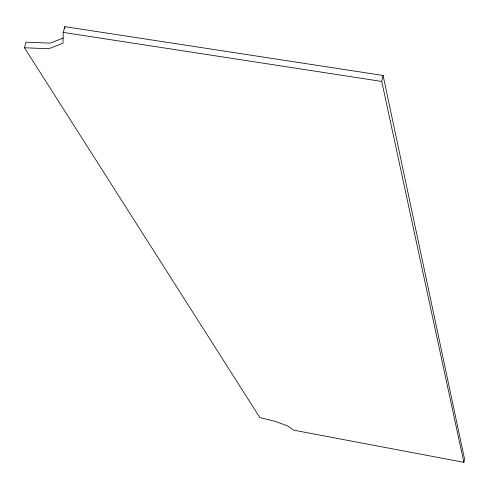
<?xml version="1.0" encoding="UTF-8"?>
<svg xmlns="http://www.w3.org/2000/svg" width="489" height="489" viewBox="0 0 489 489"><rect width="100%" height="100%" fill="white"/><g stroke="black" fill="none" stroke-linecap="round" stroke-linejoin="round"><path stroke-width="0.73" d="M24.45 47.757L259.897 417.63L275.307 421.371L287.673 425.968L293.62 430.149L463.89 462.349L464.55 459.049L383.083 75.459L64.799 26.65L63.234 32.402L62.995 43.228L48.717 48.753L24.45 47.757L25.996 42.182L50.251 43.142L63.179 38.081M64.744 28.827L64.799 26.65M463.89 462.349L381.744 81.437L383.083 75.459M63.234 32.402L381.744 81.437"/></g></svg>
